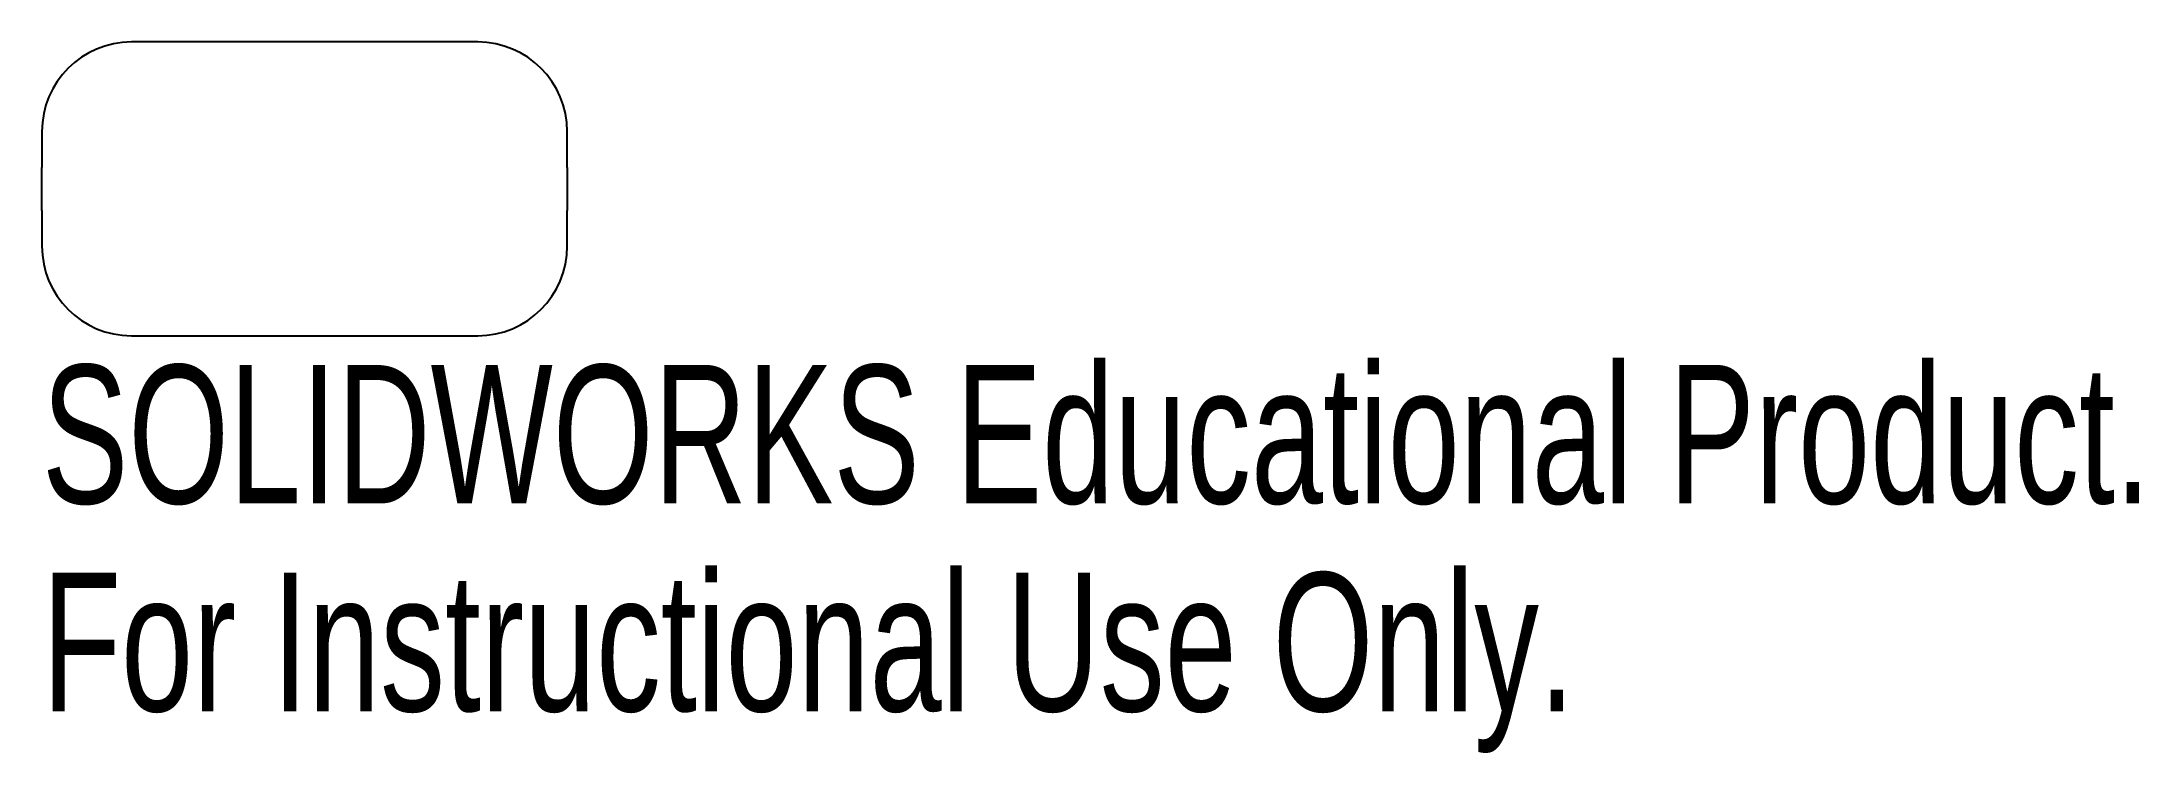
# Model space of a CAD drawing. Header units: millimetres. Extents: x -9.2 to 64.1, y -19.7 to 5.1.
import ezdxf

# ---------------------------------------------------------------- set-up
doc = ezdxf.new("R2010")
doc.units = ezdxf.units.MM
doc.styles.add('SLDTEXTSTYLE0', font='TXT', dxfattribs={"width": 0.7})

msp = doc.modelspace()

# ---------------------------------------------------------------- linework, layer by layer
at = {"color": 7, "linetype": 'Continuous'}
for p, q in [((6.05, 5.125), (-6.05, 5.125)), ((-9.175, 2), (-9.175, 0.75)), ((9.175, 0.75), (9.175, 2)), ((-9.175, -0.75), (-9.175, 0.75)), ((9.175, 0.75), (9.175, -0.75)), ((-9.175, -0.75), (-9.175, -2)), ((9.175, -2), (9.175, -0.75)), ((-6.05, -5.125), (6.05, -5.125))]:
    msp.add_line(p, q, dxfattribs=at)
for centre, start, end in [((-6.05, 2), 90, 180), ((6.05, 2), 0, 90), ((-6.05, -2), 180, 270), ((6.05, -2), 270, 0)]:
    msp.add_arc(centre, 3.125, start, end, dxfattribs=at)

# ---------------------------------------------------------------- texts
at = {"color": 7, "linetype": 'Continuous', "char_height": 4.83362, "attachment_point": 1, "style": 'SLDTEXTSTYLE0'}
for s, insert in [('SOLIDWORKS Educational Product.', (-9.175, -6.145)), ('For Instructional Use Only.', (-9.175, -13.395))]:
    msp.add_mtext(s, dxfattribs=dict(at, insert=insert))

doc.saveas('drawing.dxf')
